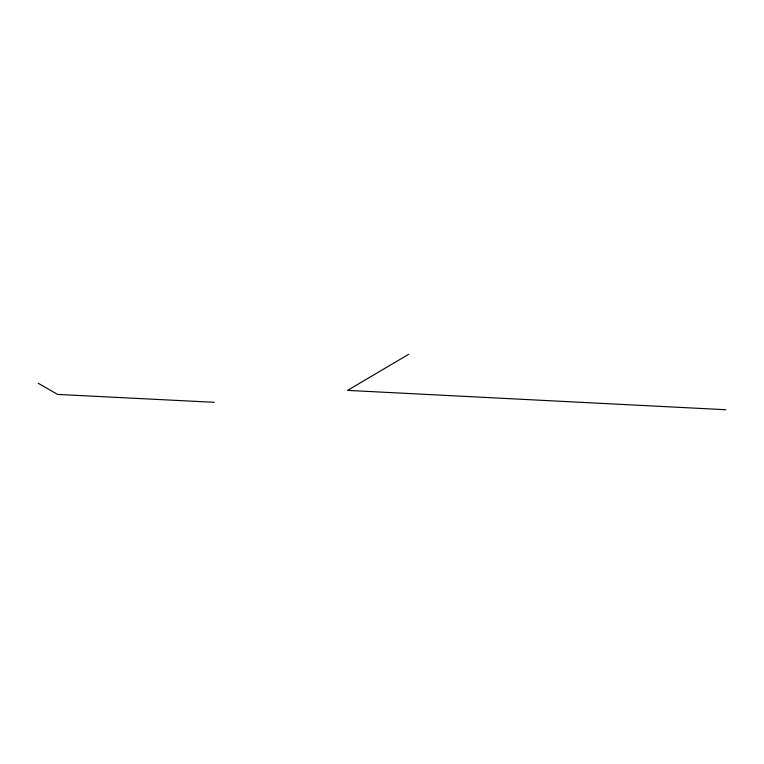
<?xml version="1.0" encoding="UTF-8"?>
<svg xmlns="http://www.w3.org/2000/svg" width="764" height="764" viewBox="0 0 764 764"><rect width="100%" height="100%" fill="white"/><g stroke="black" fill="none" stroke-linecap="round" stroke-linejoin="round"><path stroke-width="1.15" d="M408.702 354.267L347.591 390.385L725.8 409.733M214.321 402.313L57.615 394.425L38.2 383.241"/></g></svg>
